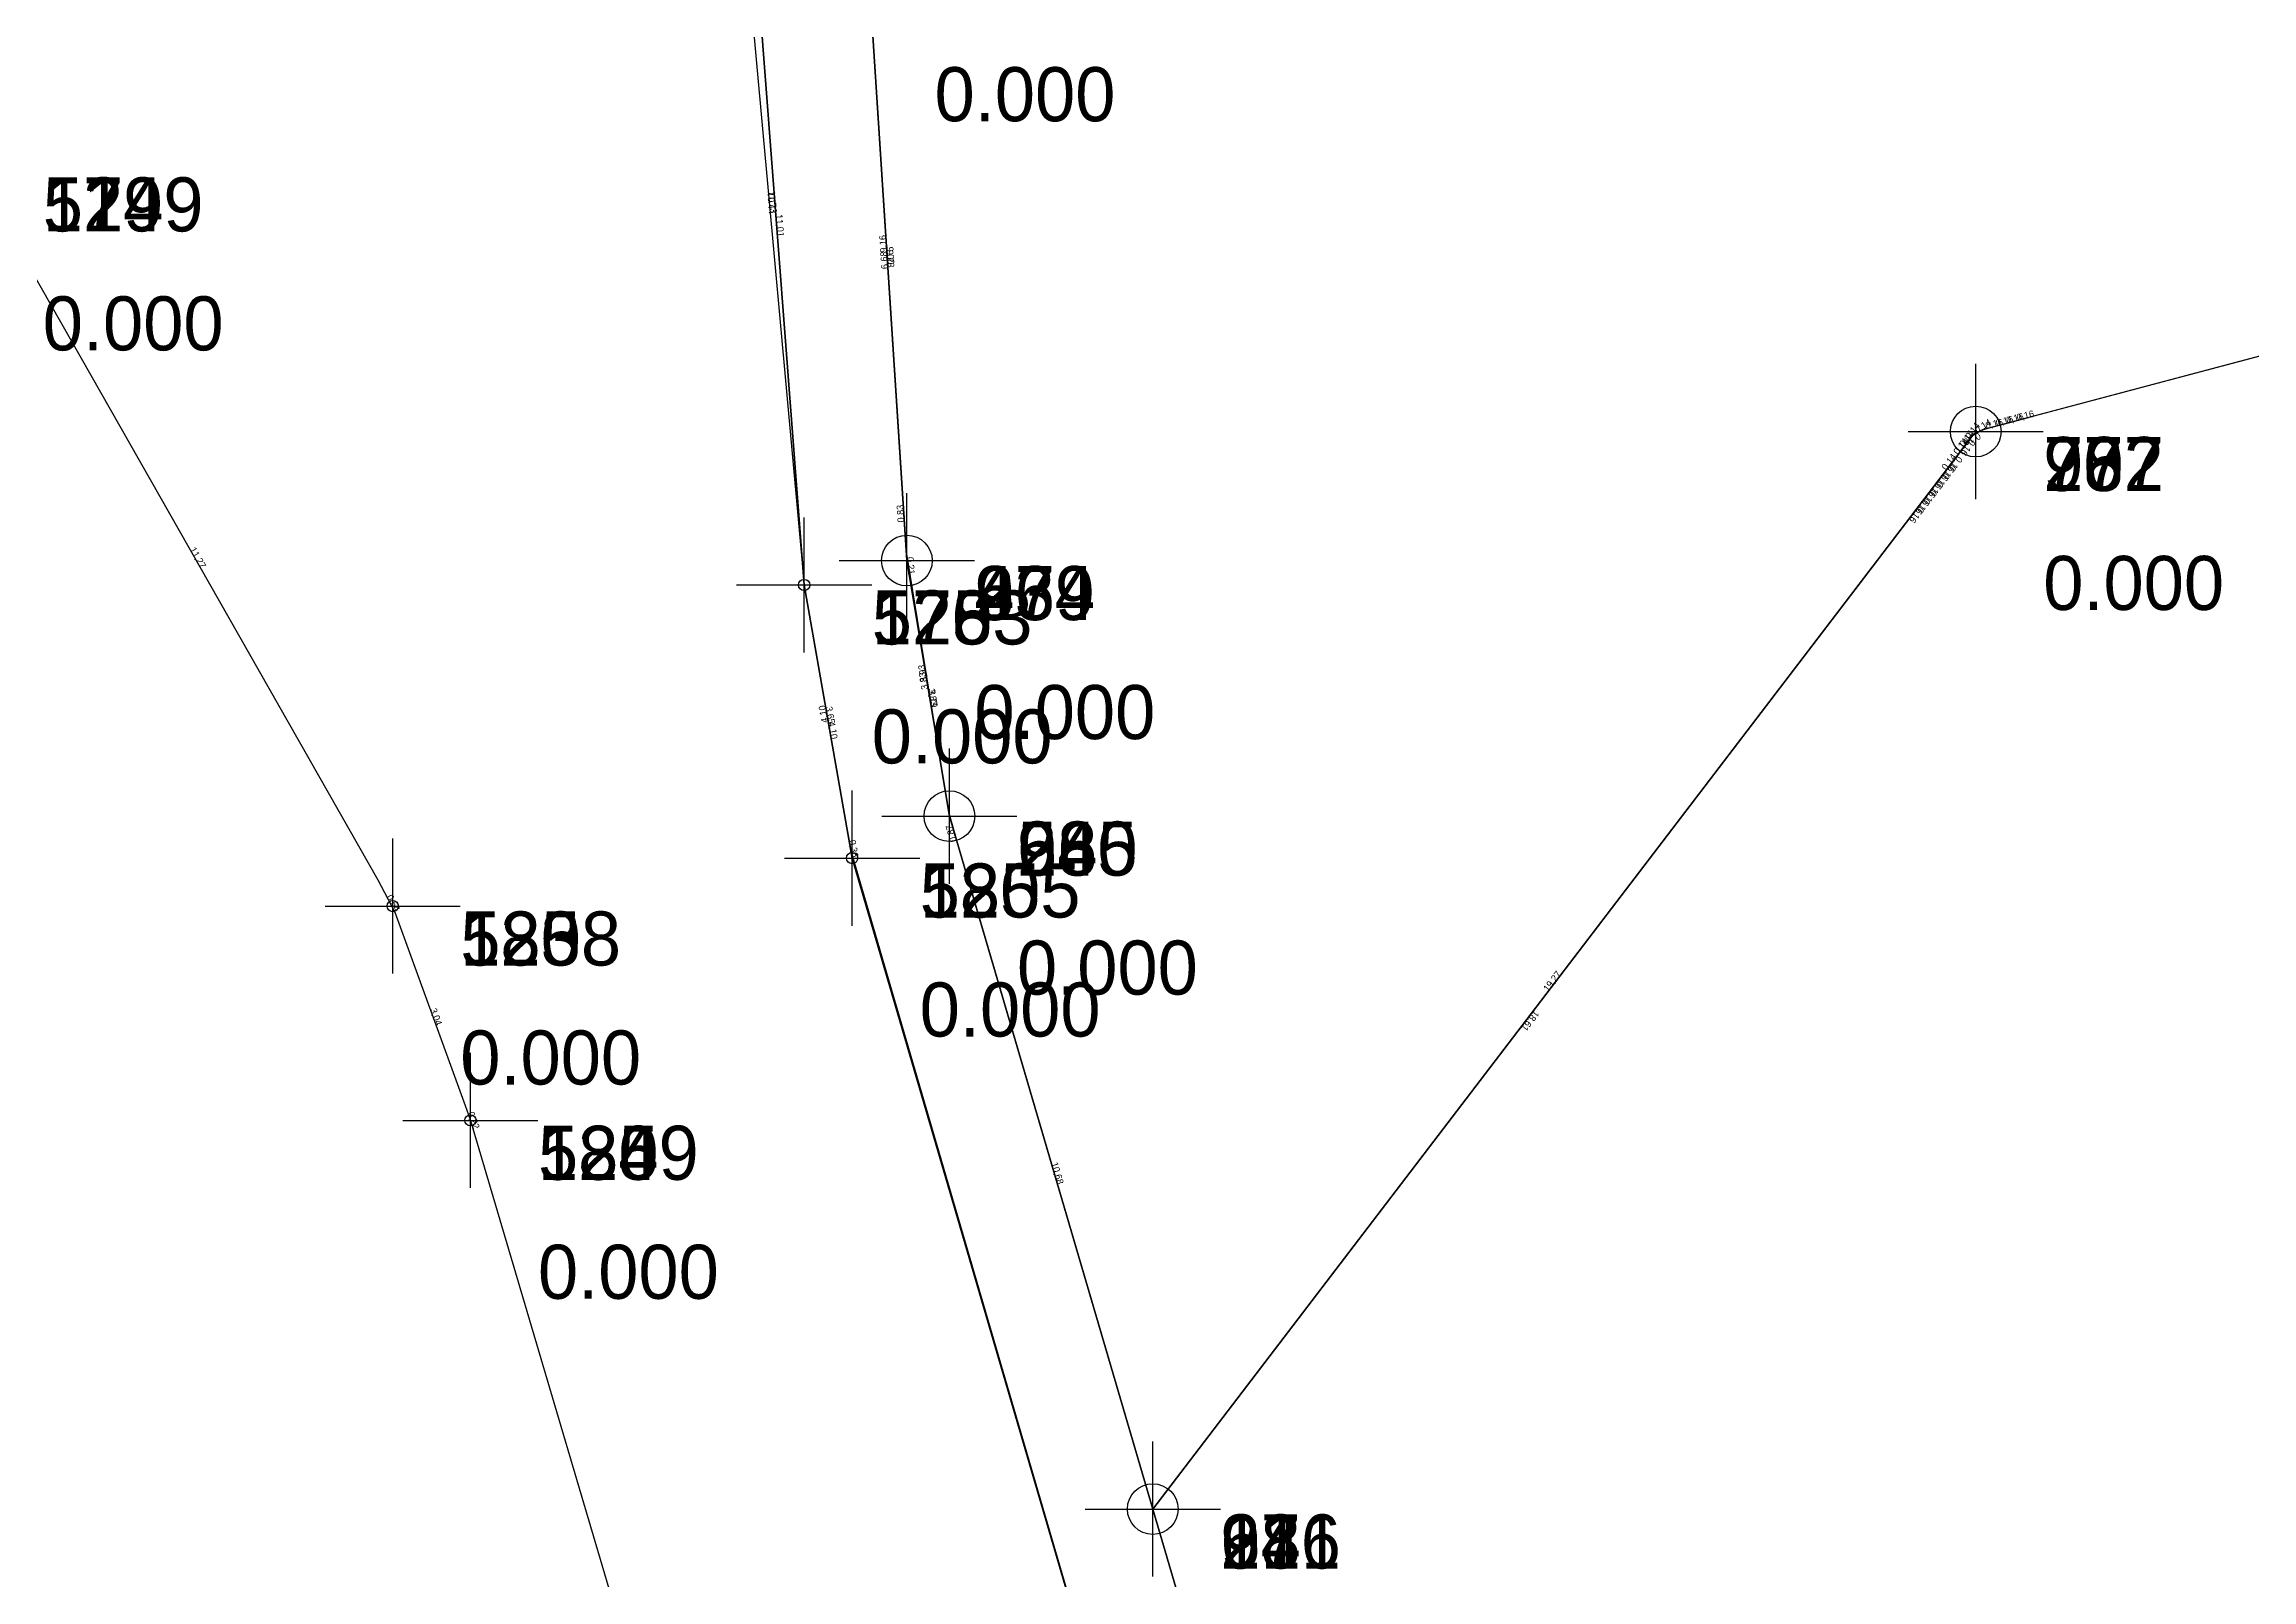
# Model space of a CAD drawing. Header units: metres. Extents: x 581016 to 32581287, y 5319908 to 5321142.
# Drawn here: x 581097.51 to 581130.19, y 5320193.09 to 5320215.81 of the extents above; entities that cross this region are included whole.
import ezdxf
from ezdxf.enums import TextEntityAlignment as Align

# ---------------------------------------------------------------- set-up
doc = ezdxf.new("R2010")
doc.units = ezdxf.units.M
doc.header["$PDMODE"] = 2
doc.header["$PDSIZE"] = 1
for name, color, linetype in [('EdgeLengths', 7, 'Continuous'), ('Flurstuecksgrenzedxf', 7, 'Continuous'), ('Grenzpunktdxf', 7, 'Continuous'), ('Grenzpunktunabgemarktdxf', 7, 'Continuous'), ('PointHeights', 7, 'Continuous'), ('PointNames', 7, 'Continuous'), ('UmringPStrassenverkehrdxf', 7, 'Continuous'), ('UmringPWohnbauFldxf', 7, 'Continuous'), ('UmringspolygonWegdxf', 7, 'Continuous')]:
    doc.layers.add(name, color=color, linetype=linetype)

msp = doc.modelspace()

# ---------------------------------------------------------------- linework, layer by layer
at = {"layer": 'Flurstuecksgrenzedxf', "color": 178}
for points in [[(581036.26, 5320414.23), (581047.576, 5320381.901), (581048.707, 5320378.668), (581055.985, 5320359.867), (581057.734, 5320355.211), (581101.456, 5320237.753), (581102.873, 5320233.931), (581107.92, 5320218.79), (581108.76, 5320207.81), (581109.391, 5320204.219), (581109.454, 5320203.86), (581119.465, 5320169.647)], [(581036.26, 5320414.23), (581047.576, 5320381.901), (581048.707, 5320378.668), (581055.985, 5320359.867), (581057.734, 5320355.211), (581101.456, 5320237.753), (581102.873, 5320233.931), (581107.92, 5320218.79), (581108.76, 5320207.81), (581109.391, 5320204.219), (581109.454, 5320203.86), (581119.465, 5320169.647)], [(581026.64, 5320412.52), (581042.173, 5320368.43), (581043.67, 5320364.452), (581064.628, 5320308.767), (581066.335, 5320303.907), (581091.28, 5320232.72), (581092.343, 5320226.264), (581092.619, 5320225.443), (581096.48, 5320213.948), (581096.875, 5320213.244), (581102.45, 5320203.446), (581102.703, 5320202.968), (581103.741, 5320200.108), (581103.815, 5320199.904), (581107.95, 5320185.93)], [(581026.64, 5320412.52), (581042.173, 5320368.43), (581043.67, 5320364.452), (581064.628, 5320308.767), (581066.335, 5320303.907), (581091.28, 5320232.72), (581092.343, 5320226.264), (581092.619, 5320225.443), (581096.48, 5320213.948), (581096.875, 5320213.244), (581102.45, 5320203.446), (581102.703, 5320202.968), (581103.741, 5320200.108), (581103.815, 5320199.904), (581107.95, 5320185.93)], [(581119.943, 5320168.031), (581109.47, 5320203.77), (581108.76, 5320207.81), (581107.92, 5320218.79), (581104.29, 5320230.11), (581056.381, 5320358.839), (581055.855, 5320360.202), (581049.25, 5320377.19), (581048.622, 5320378.911), (581037.137, 5320411.725)], [(581119.943, 5320168.031), (581109.47, 5320203.77), (581108.76, 5320207.81), (581107.92, 5320218.79), (581104.29, 5320230.11), (581056.381, 5320358.839), (581055.855, 5320360.202), (581049.25, 5320377.19), (581048.622, 5320378.911), (581037.137, 5320411.725)], [(581138.887, 5320239.177), (581114.424, 5320232.732), (581113.64, 5320232.526), (581109.73, 5320231.55), (581112.79, 5320222.04), (581108.89, 5320221), (581109.69, 5320217.31), (581110.27, 5320208.332), (581110.287, 5320208.128), (581110.91, 5320204.39), (581113.92, 5320194.14), (581125.62, 5320209.451), (581125.708, 5320209.566), (581125.796, 5320209.681), (581125.883, 5320209.797), (581125.971, 5320209.912), (581126.059, 5320210.027), (581126.183, 5320210.102), (581126.337, 5320210.143), (581126.491, 5320210.184), (581126.645, 5320210.225), (581126.799, 5320210.266), (581147.411, 5320215.735)], [(581138.887, 5320239.177), (581114.424, 5320232.732), (581113.64, 5320232.526), (581109.73, 5320231.55), (581112.79, 5320222.04), (581108.89, 5320221), (581109.69, 5320217.31), (581110.27, 5320208.332), (581110.287, 5320208.128), (581110.91, 5320204.39), (581113.92, 5320194.14), (581125.62, 5320209.451), (581125.708, 5320209.566), (581125.796, 5320209.681), (581125.883, 5320209.797), (581125.971, 5320209.912), (581126.059, 5320210.027), (581126.183, 5320210.102), (581126.337, 5320210.143), (581126.491, 5320210.184), (581126.645, 5320210.225), (581126.799, 5320210.266), (581147.411, 5320215.735)], [(581120.773, 5320170.798), (581110.91, 5320204.39), (581110.28, 5320208.17), (581109.69, 5320217.31)], [(581120.773, 5320170.798), (581110.91, 5320204.39), (581110.28, 5320208.17), (581109.69, 5320217.31)], [(581146.425, 5320215.473), (581126.218, 5320210.111), (581126.073, 5320210.045), (581125.978, 5320209.921), (581125.883, 5320209.797), (581125.789, 5320209.673), (581125.694, 5320209.549), (581125.599, 5320209.425), (581125.505, 5320209.301), (581125.41, 5320209.177), (581125.315, 5320209.053), (581125.22, 5320208.929), (581113.92, 5320194.14), (581121.63, 5320167.88)], [(581146.425, 5320215.473), (581126.218, 5320210.111), (581126.073, 5320210.045), (581125.978, 5320209.921), (581125.883, 5320209.797), (581125.789, 5320209.673), (581125.694, 5320209.549), (581125.599, 5320209.425), (581125.505, 5320209.301), (581125.41, 5320209.177), (581125.315, 5320209.053), (581125.22, 5320208.929), (581113.92, 5320194.14), (581121.63, 5320167.88)]]:
    msp.add_lwpolyline(points, dxfattribs=at)
at = {"layer": 'Grenzpunktdxf', "color": 178}
for centre in [(581126.1, 5320210.08), (581126.1, 5320210.08), (581126.1, 5320210.08), (581126.1, 5320210.08), (581110.28, 5320208.17), (581110.28, 5320208.17), (581110.28, 5320208.17), (581110.28, 5320208.17), (581110.91, 5320204.39), (581110.91, 5320204.39), (581110.91, 5320204.39), (581110.91, 5320204.39), (581113.92, 5320194.14), (581113.92, 5320194.14), (581113.92, 5320194.14), (581113.92, 5320194.14)]:
    msp.add_circle(centre, 0.375, dxfattribs=at)
at = {"layer": 'Grenzpunktdxf', "linetype": 'Continuous'}
for p in [(581126.1, 5320210.08), (581126.1, 5320210.08), (581126.1, 5320210.08), (581126.1, 5320210.08), (581110.28, 5320208.17), (581110.28, 5320208.17), (581110.28, 5320208.17), (581110.28, 5320208.17), (581110.91, 5320204.39), (581110.91, 5320204.39), (581110.91, 5320204.39), (581110.91, 5320204.39), (581113.92, 5320194.14), (581113.92, 5320194.14), (581113.92, 5320194.14), (581113.92, 5320194.14)]:
    msp.add_point(p, dxfattribs=at)
at = {"layer": 'Grenzpunktunabgemarktdxf', "color": 178}
for centre in [(581108.76, 5320207.81), (581108.76, 5320207.81), (581109.47, 5320203.77), (581109.47, 5320203.77), (581102.67, 5320203.06), (581102.67, 5320203.06), (581103.82, 5320199.89), (581103.82, 5320199.89)]:
    msp.add_circle(centre, 0.0833, dxfattribs=at)
at = {"layer": 'Grenzpunktunabgemarktdxf', "linetype": 'Continuous'}
for p in [(581108.76, 5320207.81), (581108.76, 5320207.81), (581108.76, 5320207.81), (581108.76, 5320207.81), (581109.47, 5320203.77), (581109.47, 5320203.77), (581109.47, 5320203.77), (581109.47, 5320203.77), (581102.67, 5320203.06), (581102.67, 5320203.06), (581102.67, 5320203.06), (581102.67, 5320203.06), (581103.82, 5320199.89), (581103.82, 5320199.89), (581103.82, 5320199.89), (581103.82, 5320199.89)]:
    msp.add_point(p, dxfattribs=at)
at = {"layer": 'UmringPStrassenverkehrdxf', "color": 178}
for points in [[(581026.64, 5320412.52), (581042.173, 5320368.43), (581043.67, 5320364.452), (581064.628, 5320308.767), (581066.335, 5320303.907), (581091.28, 5320232.72), (581092.343, 5320226.264), (581092.619, 5320225.443), (581096.48, 5320213.948), (581096.875, 5320213.244), (581102.45, 5320203.446), (581102.703, 5320202.968), (581103.741, 5320200.108), (581103.815, 5320199.904), (581107.95, 5320185.93)], [(581026.64, 5320412.52), (581042.173, 5320368.43), (581043.67, 5320364.452), (581064.628, 5320308.767), (581066.335, 5320303.907), (581091.28, 5320232.72), (581092.343, 5320226.264), (581092.619, 5320225.443), (581096.48, 5320213.948), (581096.875, 5320213.244), (581102.45, 5320203.446), (581102.703, 5320202.968), (581103.741, 5320200.108), (581103.815, 5320199.904), (581107.95, 5320185.93)], [(581119.943, 5320168.031), (581109.47, 5320203.77), (581108.76, 5320207.81), (581107.92, 5320218.79), (581104.29, 5320230.11), (581056.381, 5320358.839), (581055.855, 5320360.202), (581049.25, 5320377.19), (581048.622, 5320378.911), (581037.137, 5320411.725)], [(581119.943, 5320168.031), (581109.47, 5320203.77), (581108.76, 5320207.81), (581107.92, 5320218.79), (581104.29, 5320230.11), (581056.381, 5320358.839), (581055.855, 5320360.202), (581049.25, 5320377.19), (581048.622, 5320378.911), (581037.137, 5320411.725)]]:
    msp.add_lwpolyline(points, dxfattribs=at)
at = {"layer": 'UmringPWohnbauFldxf', "color": 178}
msp.add_lwpolyline([(581109.676, 5320217.376), (581110.28, 5320208.17), (581110.91, 5320204.39), (581121.356, 5320168.814)], dxfattribs=at)
msp.add_lwpolyline([(581109.676, 5320217.376), (581110.28, 5320208.17), (581110.91, 5320204.39), (581121.356, 5320168.814)], dxfattribs=at)
at = {"layer": 'UmringspolygonWegdxf', "color": 178}
for points in [[(581037.301, 5320411.256), (581048.99, 5320377.86), (581056.31, 5320359.03), (581104.306, 5320230.06), (581104.637, 5320229.028), (581107.2, 5320221.035), (581107.448, 5320220.262), (581107.696, 5320219.488), (581108.76, 5320207.81), (581109.47, 5320203.77), (581119.93, 5320168.06)], [(581037.301, 5320411.256), (581048.99, 5320377.86), (581056.31, 5320359.03), (581104.306, 5320230.06), (581104.637, 5320229.028), (581107.2, 5320221.035), (581107.448, 5320220.262), (581107.696, 5320219.488), (581108.76, 5320207.81), (581109.47, 5320203.77), (581119.93, 5320168.06)], [(581120.842, 5320170.564), (581111.137, 5320203.616), (581110.9, 5320204.449), (581110.27, 5320208.332), (581110.216, 5320209.165), (581109.786, 5320215.827)], [(581120.842, 5320170.564), (581111.137, 5320203.616), (581110.9, 5320204.449), (581110.27, 5320208.332), (581110.216, 5320209.165), (581109.786, 5320215.827)]]:
    msp.add_lwpolyline(points, dxfattribs=at)

# ---------------------------------------------------------------- texts
at = {"layer": 'EdgeLengths', "linetype": 'Continuous'}
for s, rotation, p in [('11,01', 94.3748, (581108.34, 5320213.29)), ('11,01', 94.3748, (581108.34, 5320213.29)), ('11,01', 94.3748, (581108.34, 5320213.29)), ('11,01', 94.3748, (581108.34, 5320213.29)), ('11,73', -84.7948, (581108.228, 5320213.639)), ('11,73', -84.7948, (581108.228, 5320213.639)), ('11,01', -85.6252, (581108.34, 5320213.29)), ('11,01', -85.6252, (581108.34, 5320213.29)), ('9,16', 93.6934, (581109.985, 5320212.73)), ('9,16', 93.6934, (581109.985, 5320212.73)), ('6,68', 93.6934, (581110.001, 5320212.486)), ('6,68', 93.6934, (581110.001, 5320212.486)), ('9,23', -86.2447, (581109.978, 5320212.763)), ('9,23', -86.2447, (581109.978, 5320212.763)), ('9,00', -86.3066, (581109.98, 5320212.811)), ('9,00', -86.3066, (581109.98, 5320212.811)), ('0,14', 31.3084, (581126.121, 5320210.054)), ('0,14', 31.3084, (581126.121, 5320210.054)), ('0,16', 14.8612, (581126.26, 5320210.112)), ('0,16', 14.8612, (581126.26, 5320210.112)), ('0,16', 14.8612, (581126.414, 5320210.153)), ('0,16', 14.8612, (581126.414, 5320210.153)), ('0,16', 14.8612, (581126.568, 5320210.194)), ('0,16', 14.8612, (581126.568, 5320210.194)), ('0,16', 14.8612, (581126.722, 5320210.235)), ('0,16', 14.8612, (581126.722, 5320210.235)), ('0,14', 52.616, (581125.839, 5320209.729)), ('0,14', 52.616, (581125.839, 5320209.729)), ('0,14', 52.616, (581125.927, 5320209.844)), ('0,14', 52.616, (581125.927, 5320209.844)), ('0,16', -127.384, (581126.026, 5320209.973)), ('0,16', -127.384, (581126.026, 5320209.973)), ('0,16', -155.3281, (581126.146, 5320210.068)), ('0,16', -155.3281, (581126.146, 5320210.068)), ('0,14', 52.616, (581126.015, 5320209.959)), ('0,14', 52.616, (581126.015, 5320209.959)), ('0,14', 52.616, (581125.664, 5320209.499)), ('0,14', 52.616, (581125.664, 5320209.499)), ('0,14', 52.616, (581125.752, 5320209.614)), ('0,14', 52.616, (581125.752, 5320209.614)), ('0,16', -127.384, (581125.836, 5320209.725)), ('0,16', -127.384, (581125.836, 5320209.725)), ('0,16', -127.384, (581125.931, 5320209.849)), ('0,16', -127.384, (581125.931, 5320209.849)), ('0,16', -127.384, (581125.552, 5320209.353)), ('0,16', -127.384, (581125.552, 5320209.353)), ('0,16', -127.384, (581125.647, 5320209.477)), ('0,16', -127.384, (581125.647, 5320209.477)), ('0,16', -127.384, (581125.741, 5320209.601)), ('0,16', -127.384, (581125.741, 5320209.601)), ('0,83', 93.6934, (581110.243, 5320208.739)), ('0,83', 93.6934, (581110.243, 5320208.739)), ('0,16', -127.384, (581125.268, 5320208.981)), ('0,16', -127.384, (581125.268, 5320208.981)), ('0,16', -127.384, (581125.362, 5320209.105)), ('0,16', -127.384, (581125.362, 5320209.105)), ('0,16', -127.384, (581125.457, 5320209.229)), ('0,16', -127.384, (581125.457, 5320209.229)), ('11,27', -60.3575, (581099.662, 5320208.335)), ('11,27', -60.3575, (581099.662, 5320208.335)), ('11,27', -60.3575, (581099.662, 5320208.335)), ('11,27', -60.3575, (581099.662, 5320208.335)), ('0,21', -85.1117, (581110.278, 5320208.22)), ('0,21', -85.1117, (581110.278, 5320208.22)), ('3,93', 99.224, (581110.585, 5320206.381)), ('3,93', 99.224, (581110.585, 5320206.381)), ('3,83', 99.4623, (581110.595, 5320206.27)), ('3,83', 99.4623, (581110.595, 5320206.27)), ('4,10', 99.9675, (581109.115, 5320205.78)), ('4,10', 99.9675, (581109.115, 5320205.78)), ('4,10', 99.9675, (581109.115, 5320205.78)), ('4,10', 99.9675, (581109.115, 5320205.78)), ('3,83', -80.5377, (581110.595, 5320206.27)), ('3,83', -80.5377, (581110.595, 5320206.27)), ('3,79', -80.5377, (581110.598, 5320206.249)), ('3,79', -80.5377, (581110.598, 5320206.249)), ('3,65', -80.0325, (581109.076, 5320206.004)), ('3,65', -80.0325, (581109.076, 5320206.004)), ('4,10', -80.0325, (581109.115, 5320205.78)), ('4,10', -80.0325, (581109.115, 5320205.78)), ('0,87', 105.8915, (581111.019, 5320204.022)), ('0,87', 105.8915, (581111.019, 5320204.022)), ('0,36', -80.0325, (581109.423, 5320204.029)), ('0,36', -80.0325, (581109.423, 5320204.029)), ('0,54', -62.0981, (581102.577, 5320203.197)), ('0,54', -62.0981, (581102.577, 5320203.197)), ('0,54', -62.0981, (581102.577, 5320203.197)), ('0,54', -62.0981, (581102.577, 5320203.197)), ('19,27', 52.616, (581119.77, 5320201.786)), ('19,27', 52.616, (581119.77, 5320201.786)), ('3,04', -70.0604, (581103.222, 5320201.528)), ('3,04', -70.0604, (581103.222, 5320201.528)), ('3,04', -70.0604, (581103.222, 5320201.528)), ('3,04', -70.0604, (581103.222, 5320201.528)), ('18,61', -127.384, (581119.57, 5320201.524)), ('18,61', -127.384, (581119.57, 5320201.524)), ('0,22', -70.0604, (581103.778, 5320199.996)), ('0,22', -70.0604, (581103.778, 5320199.996)), ('0,22', -70.0604, (581103.778, 5320199.996)), ('0,22', -70.0604, (581103.778, 5320199.996)), ('10,68', -73.6347, (581112.415, 5320199.255)), ('10,68', -73.6347, (581112.415, 5320199.255))]:
    msp.add_text(s, height=0.1, rotation=rotation, dxfattribs=at).set_placement(p)
at = {"layer": 'PointHeights', "linetype": 'Continuous'}
for p in [(581110.69, 5320215.47), (581110.69, 5320215.47), (581110.69, 5320215.47), (581110.69, 5320215.47), (581097.49, 5320212.08), (581097.49, 5320212.08), (581097.49, 5320212.08), (581097.49, 5320212.08), (581127.1, 5320208.24), (581127.1, 5320208.24), (581127.1, 5320208.24), (581127.1, 5320208.24), (581111.28, 5320206.33), (581111.28, 5320206.33), (581111.28, 5320206.33), (581111.28, 5320206.33), (581109.76, 5320205.97), (581109.76, 5320205.97), (581109.76, 5320205.97), (581109.76, 5320205.97), (581111.91, 5320202.55), (581111.91, 5320202.55), (581111.91, 5320202.55), (581111.91, 5320202.55), (581110.47, 5320201.93), (581110.47, 5320201.93), (581110.47, 5320201.93), (581110.47, 5320201.93), (581103.67, 5320201.22), (581103.67, 5320201.22), (581103.67, 5320201.22), (581103.67, 5320201.22), (581104.82, 5320198.05), (581104.82, 5320198.05), (581104.82, 5320198.05), (581104.82, 5320198.05)]:
    msp.add_text('0.000', height=0.8, dxfattribs=at).set_placement(p, align=Align.TOP_LEFT)
at = {"layer": 'PointNames', "linetype": 'Continuous'}
for s, p in [('524', (581097.49, 5320213.84)), ('574', (581097.49, 5320213.84)), ('1199', (581097.49, 5320213.84)), ('1249', (581097.49, 5320213.84)), ('962', (581127.1, 5320210)), ('27', (581127.1, 5320210)), ('287', (581127.1, 5320210)), ('702', (581127.1, 5320210)), ('4', (581111.28, 5320208.09)), ('939', (581111.28, 5320208.09)), ('264', (581111.28, 5320208.09)), ('679', (581111.28, 5320208.09)), ('528', (581109.76, 5320207.73)), ('578', (581109.76, 5320207.73)), ('1203', (581109.76, 5320207.73)), ('1253', (581109.76, 5320207.73)), ('5', (581111.91, 5320204.31)), ('940', (581111.91, 5320204.31)), ('265', (581111.91, 5320204.31)), ('680', (581111.91, 5320204.31)), ('530', (581110.47, 5320203.69)), ('580', (581110.47, 5320203.69)), ('1205', (581110.47, 5320203.69)), ('1255', (581110.47, 5320203.69)), ('533', (581103.67, 5320202.98)), ('583', (581103.67, 5320202.98)), ('1208', (581103.67, 5320202.98)), ('1258', (581103.67, 5320202.98)), ('534', (581104.82, 5320199.81)), ('584', (581104.82, 5320199.81)), ('1209', (581104.82, 5320199.81)), ('1259', (581104.82, 5320199.81)), ('946', (581114.92, 5320194.06)), ('271', (581114.92, 5320194.06)), ('686', (581114.92, 5320194.06)), ('11', (581114.92, 5320194.06))]:
    msp.add_text(s, height=0.8, dxfattribs=at).set_placement(p, align=Align.TOP_LEFT)

doc.saveas('drawing.dxf')
